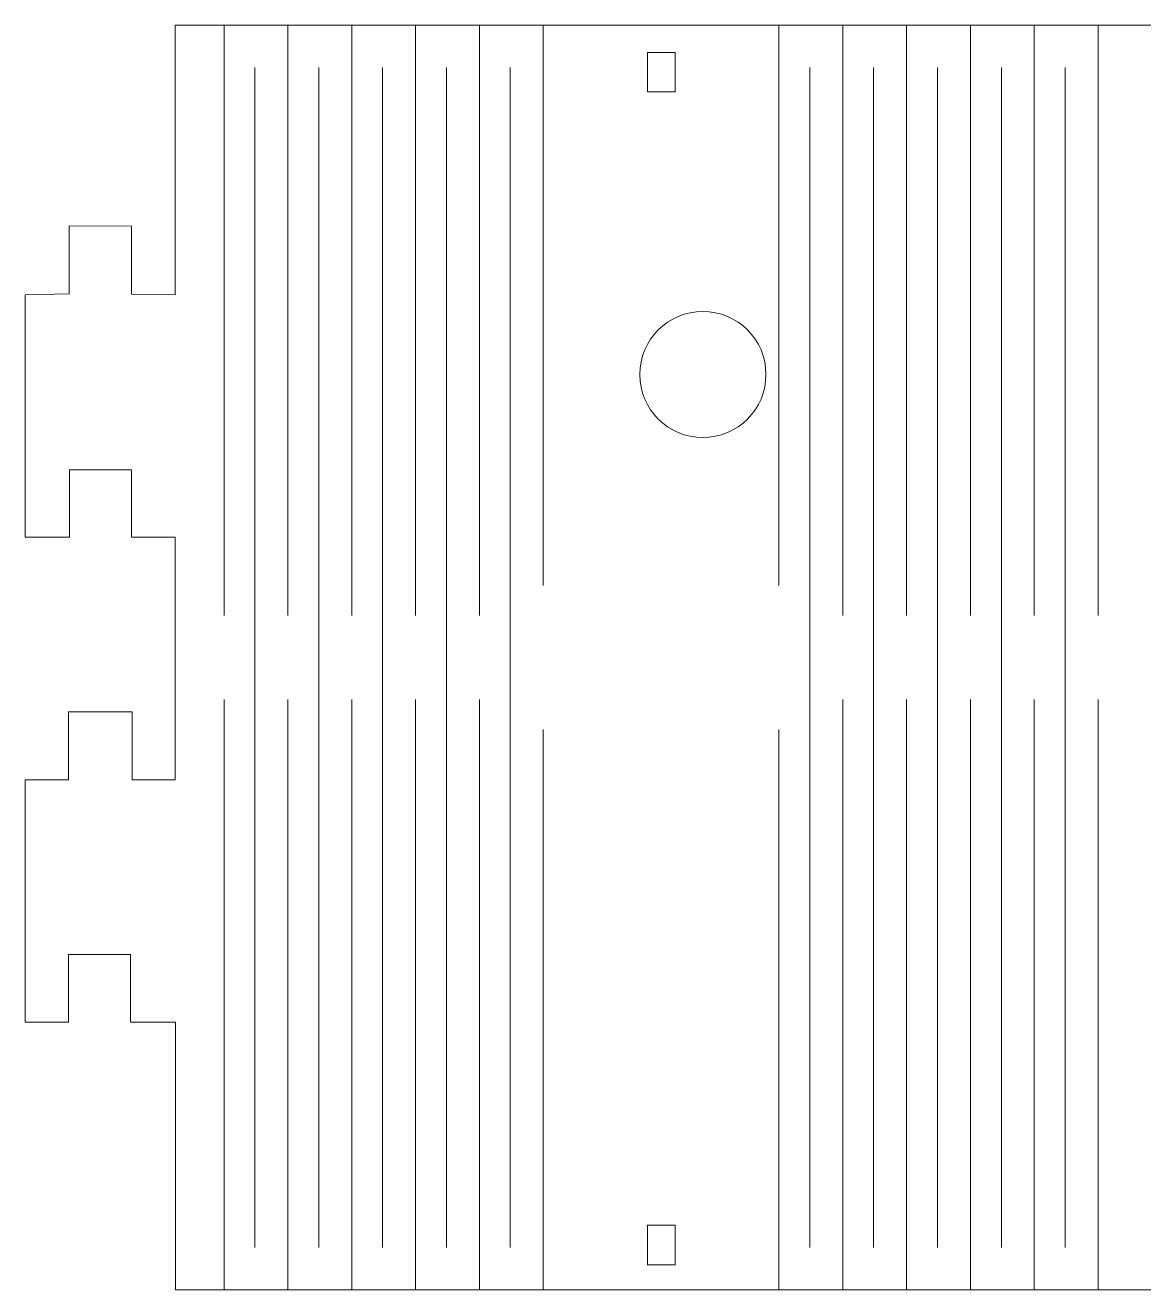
# Model space of a CAD drawing. Header units: inches. Extents: x -13.1 to 5.3, y 4.1 to 8.8.
# Drawn here: x -13.149 to -8.971, y 4.061 to 8.783 of the extents above; entities that cross this region are included whole.
import ezdxf

# ---------------------------------------------------------------- set-up
doc = ezdxf.new("R2010")
doc.units = ezdxf.units.IN
doc.header["$MEASUREMENT"] = 0
doc.layers.add('svg2', color=7, linetype='Continuous')

# ---------------------------------------------------------------- blocks, each defined once
blk = doc.blocks.new('block 3')
at = {"layer": 'svg2', "color": 7, "lineweight": 5, "true_color": 0xffffff}
for points in [[(-4.1958, 8.7828), (-12.5895, 8.7828), (-12.5895, 7.776), (-12.753, 7.7784), (-12.753, 8.0326), (-12.9859, 8.0341), (-12.9859, 7.7799), (-13.1494, 7.776), (-13.1494, 6.8705), (-12.9844, 6.8705), (-12.9844, 7.1226), (-12.753, 7.1226), (-12.753, 6.8705), (-12.5895, 6.8705), (-12.5895, 5.965), (-12.7501, 5.965), (-12.7501, 6.2183), (-12.9873, 6.2183), (-12.9873, 5.965), (-13.1494, 5.965), (-13.1494, 5.0595), (-12.9873, 5.0595), (-12.9873, 5.3127), (-12.7559, 5.3127), (-12.7559, 5.0595), (-12.588, 5.0595), (-12.588, 4.0606), (-4.1958, 4.0606)], [(-12.407, 6.5791), (-12.407, 8.7828)], [(-12.1686, 6.5791), (-12.1686, 8.7828)], [(-11.9301, 6.5791), (-11.9301, 8.7828)], [(-11.6916, 6.5791), (-11.6916, 8.7828)], [(-11.4532, 6.5791), (-11.4532, 8.7828)], [(-11.2147, 6.6902), (-11.2147, 8.7828)], [(-10.3341, 6.6902), (-10.3341, 8.7828)], [(-10.0956, 6.5791), (-10.0956, 8.7828)], [(-9.8571, 6.5791), (-9.8571, 8.7828)], [(-9.6187, 6.5791), (-9.6187, 8.7828)], [(-9.3802, 6.5791), (-9.3802, 8.7828)], [(-9.1418, 6.5791), (-9.1418, 8.7828)], [(-10.8246, 8.5339), (-10.8246, 8.6816), (-10.7212, 8.6816), (-10.7212, 8.5339), (-10.8246, 8.5339)], [(-12.2916, 4.218), (-12.2916, 8.6254)], [(-12.0531, 4.218), (-12.0531, 8.6254)], [(-11.8146, 4.218), (-11.8146, 8.6254)], [(-11.5762, 4.218), (-11.5762, 8.6254)], [(-11.3377, 4.218), (-11.3377, 8.6254)], [(-10.2186, 4.218), (-10.2186, 8.6254)], [(-9.9802, 4.218), (-9.9802, 8.6254)], [(-9.7417, 4.218), (-9.7417, 8.6254)], [(-9.5032, 4.218), (-9.5032, 8.6254)], [(-9.2648, 4.218), (-9.2648, 8.6254)], [(-12.407, 4.0606), (-12.407, 6.2643)], [(-12.1686, 4.0606), (-12.1686, 6.2643)], [(-11.9301, 4.0606), (-11.9301, 6.2643)], [(-11.6916, 4.0606), (-11.6916, 6.2643)], [(-11.4532, 4.0606), (-11.4532, 6.2643)], [(-10.0956, 4.0606), (-10.0956, 6.2643)], [(-9.8571, 4.0606), (-9.8571, 6.2643)], [(-9.6187, 4.0606), (-9.6187, 6.2643)], [(-9.3802, 4.0606), (-9.3802, 6.2643)], [(-9.1418, 4.0606), (-9.1418, 6.2643)], [(-11.2147, 4.0606), (-11.2147, 6.1532)], [(-10.3341, 4.0606), (-10.3341, 6.1532)], [(-10.8246, 4.154), (-10.8246, 4.3016), (-10.7212, 4.3016), (-10.7212, 4.154), (-10.8246, 4.154)]]:
    blk.add_lwpolyline(points, dxfattribs=at)
blk.add_open_spline([(-10.3825, 7.4787), (-10.3825, 7.3485), (-10.488, 7.243), (-10.6182, 7.243), (-10.7483, 7.243), (-10.8538, 7.3485), (-10.8538, 7.4787), (-10.8538, 7.6088), (-10.7483, 7.7143), (-10.6182, 7.7143), (-10.488, 7.7143), (-10.3825, 7.6088), (-10.3825, 7.4787), (-10.3825, 7.4787), (-10.3825, 7.4787), (-10.3825, 7.4787)], degree=3, knots=[0, 0, 0, 0, 1, 1, 1, 2, 2, 2, 3, 3, 3, 4, 4, 4, 5, 5, 5, 5], dxfattribs=at)

msp = doc.modelspace()

# ---------------------------------------------------------------- block references
at = {"layer": 'svg2'}
msp.add_blockref('block 3', (0, 0), dxfattribs=at)

doc.saveas('drawing.dxf')
